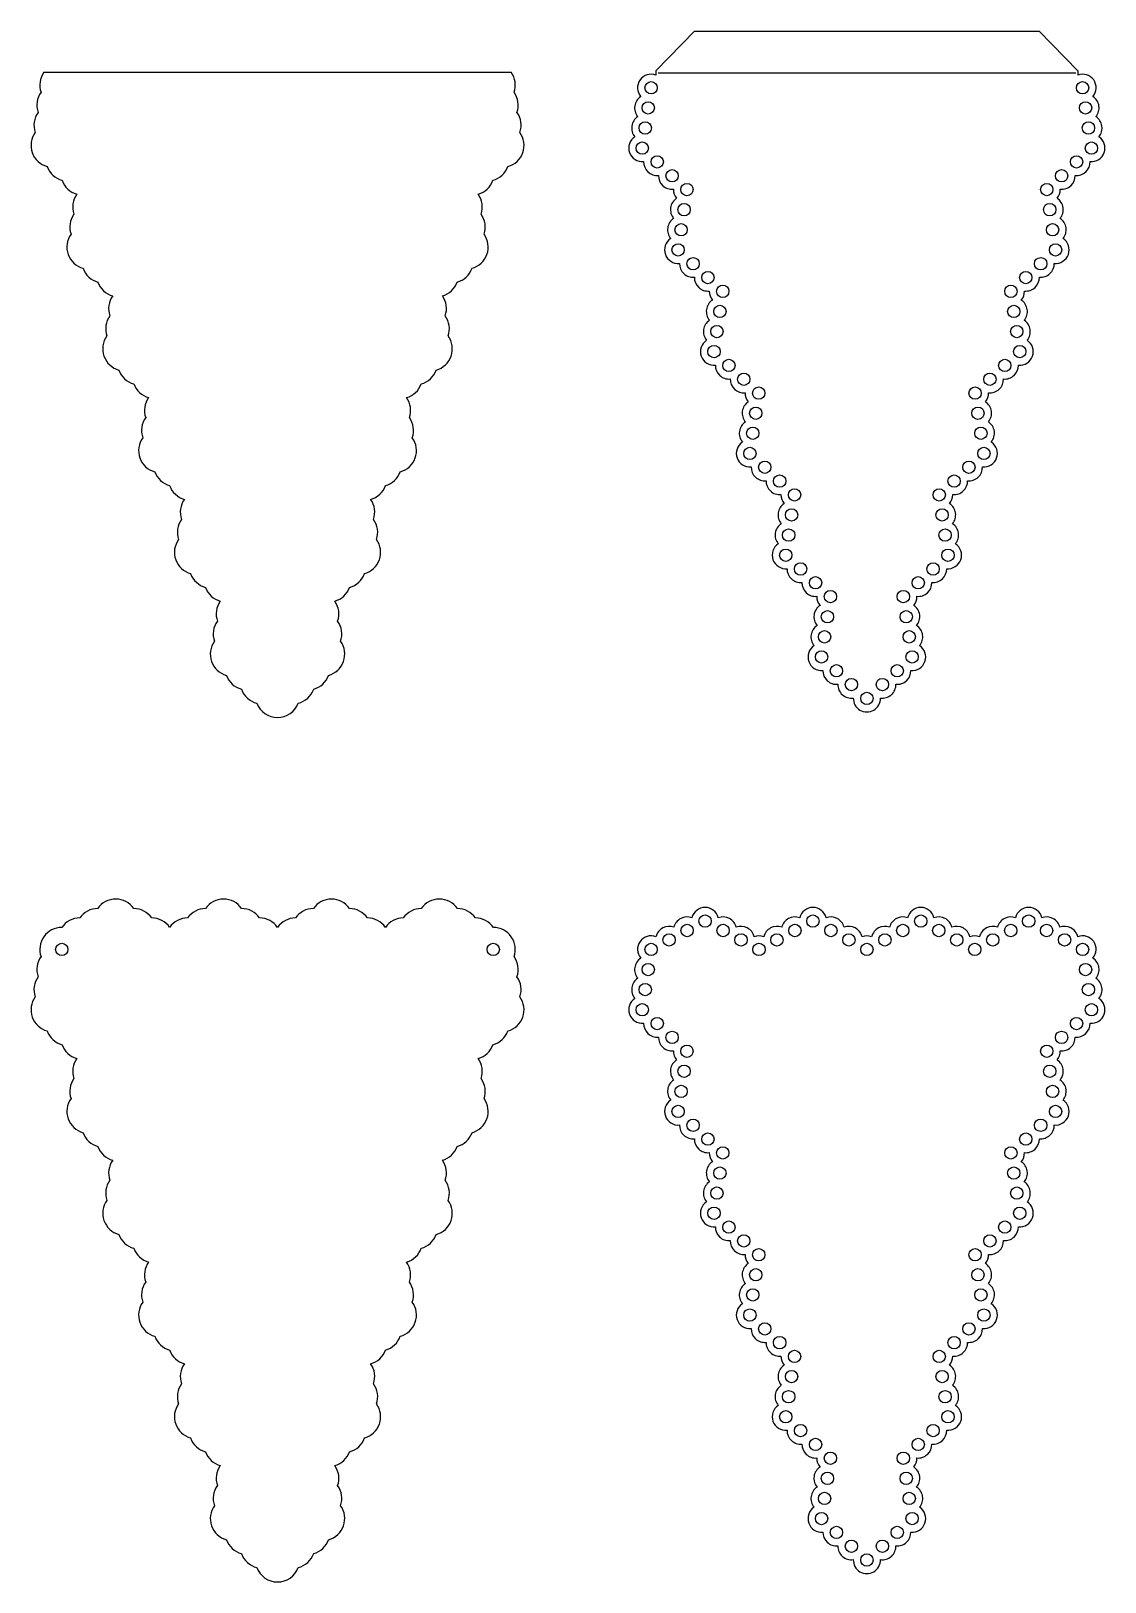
# Model space of a CAD drawing. Extents: x -206 to 50, y 133 to 503.
import ezdxf

# ---------------------------------------------------------------- set-up
doc = ezdxf.new("R2010")
doc.units = 0
doc.layers.get('0').update_dxf_attribs({"linetype": 'CONTINUOUS'})

msp = doc.modelspace()

# ---------------------------------------------------------------- linework, layer by layer
for p, q in [((-47.918244, 502.587912), (-57.097895, 493.085265)), ((-47.918244, 502.587912), (34.290954, 502.587727)), ((34.290954, 502.587727), (43.470605, 493.085081)), ((-202.996886, 492.750535), (-91.59964, 492.750535)), ((-57.097895, 493.085265), (-57.097895, 492.085265)), ((-56.600541, 492.587912), (42.973436, 492.587912)), ((43.470605, 493.085081), (43.470605, 492.085081))]:
    msp.add_line(p, q)
for centre in [(-58.242223, 489.059471), (44.614933, 489.059286), (-58.94267, 484.268588), (45.315381, 484.268588), (-59.643143, 479.477534), (46.015855, 479.477534), (-60.34359, 474.686651), (46.716302, 474.686651), (-56.794071, 471.393617), (-53.244422, 468.100461), (39.617133, 468.100461), (43.166782, 471.393617), (-49.694905, 464.807294), (36.067617, 464.807294), (-50.395354, 460.016412), (36.768065, 460.016412), (-51.095825, 455.225359), (37.468536, 455.225359), (-51.796272, 450.434476), (38.168983, 450.434476), (-48.246751, 447.141439), (34.619463, 447.141439), (-44.697106, 443.848285), (31.069817, 443.848285), (-41.147587, 440.555119), (27.520298, 440.555119), (-41.848034, 435.764236), (28.220745, 435.764236), (-42.548507, 430.973182), (28.921218, 430.973182), (-43.248955, 426.182302), (29.621666, 426.182302), (-39.699434, 422.889265), (26.072146, 422.889265), (-36.149786, 419.596112), (-32.600269, 416.302944), (18.972981, 416.302944), (22.522497, 419.596112), (-33.300716, 411.512061), (19.673427, 411.512061), (-34.001189, 406.721007), (20.373901, 406.721007), (-34.701636, 401.930124), (21.074348, 401.930124), (-31.152117, 398.63709), (17.524828, 398.63709), (-27.602468, 395.343934), (13.975179, 395.343934), (-24.052951, 392.050767), (10.425663, 392.050767), (-24.7534, 387.259885), (11.126111, 387.259885), (-25.453871, 382.468832), (11.826582, 382.468832), (-26.154318, 377.677949), (12.527029, 377.677949), (-22.604798, 374.384913), (8.977509, 374.384913), (-19.055152, 371.091758), (5.427863, 371.091758), (-15.505633, 367.798592), (1.878344, 367.798592), (-16.206081, 363.00771), (2.578793, 363.00771), (-16.906552, 358.216657), (3.279264, 358.216657), (-17.606999, 353.425774), (3.97971, 353.425774), (-14.057479, 350.132738), (0.43019, 350.132738), (-10.507833, 346.839583), (-3.119456, 346.839583), (-6.813644, 343.546417), (-49.670661, 288.234559), (-45.385018, 290.487655), (-41.099374, 288.234559), (-23.956371, 288.234513), (-19.670729, 290.487609), (-15.385085, 288.234513), (1.757918, 288.234466), (6.043562, 290.487562), (10.329203, 288.234466), (27.472205, 288.23442), (31.757849, 290.487516), (36.043493, 288.23442), (-198.726842, 283.728332), (-95.869685, 283.728147), (-58.242224, 283.728332), (-53.956459, 285.981384), (-36.813578, 285.981384), (-32.527935, 283.728286), (-28.24217, 285.981336), (-11.099289, 285.981336), (-6.813645, 283.72824), (-2.527879, 285.981289), (14.615, 285.981289), (18.900644, 283.728193), (23.186409, 285.981244), (40.32929, 285.981244), (44.614933, 283.728147), (-58.942671, 278.937449), (45.315381, 278.937449), (-59.643144, 274.146395), (46.015854, 274.146395), (-60.343591, 269.355512), (46.716301, 269.355512), (-56.794071, 266.062478), (43.166781, 266.062478), (-53.244423, 262.769322), (39.617132, 262.769322), (-49.694906, 259.476155), (36.067616, 259.476155), (-50.395354, 254.685273), (36.768064, 254.685273), (-51.095825, 249.89422), (37.468535, 249.89422), (-51.796272, 245.103337), (38.168982, 245.103337), (-48.246752, 241.8103), (34.619462, 241.8103), (-44.697106, 238.517146), (-41.147587, 235.22398), (27.520297, 235.22398), (31.069816, 238.517146), (-41.848034, 230.433097), (28.220744, 230.433097), (-42.548508, 225.642044), (28.921218, 225.642044), (-43.248955, 220.851163), (29.621665, 220.851163), (-39.699435, 217.558126), (26.072145, 217.558126), (-36.149787, 214.264973), (22.522497, 214.264973), (-32.60027, 210.971805), (18.97298, 210.971805), (-33.300717, 206.180922), (19.673427, 206.180922), (-34.00119, 201.389868), (20.3739, 201.389868), (-34.701637, 196.598985), (21.074347, 196.598985), (-31.152117, 193.305951), (17.524827, 193.305951), (-27.602469, 190.012795), (13.975179, 190.012795), (-24.052952, 186.719628), (10.425662, 186.719628), (-24.7534, 181.928746), (11.12611, 181.928746), (-25.453871, 177.137693), (11.826581, 177.137693), (-26.154318, 172.34681), (12.527028, 172.34681), (-22.604798, 169.053774), (8.977508, 169.053774), (-19.055152, 165.760619), (5.427862, 165.760619), (-15.505633, 162.467453), (1.878343, 162.467453), (-16.206082, 157.676571), (2.578792, 157.676571), (-16.906553, 152.885518), (3.279263, 152.885518), (-17.607, 148.094635), (3.97971, 148.094635), (-14.05748, 144.801599), (0.43019, 144.801599), (-10.507834, 141.508444), (-3.119456, 141.508444), (-6.813645, 138.215278)]:
    msp.add_circle(centre, 1.470433)
for centre, radius, start, end in [((-198.726842, 489.722094), 5.234953, 144.654615, 199.22742), ((-95.869684, 489.722094), 5.234953, 340.77258, 35.345385), ((-58.242223, 489.059471), 3.234953, 69.28383, 220.130539), ((44.614933, 489.059286), 3.234953, 319.87223, 110.71617), ((-199.427289, 484.931211), 5.234953, 144.136685, 199.228472), ((-95.169237, 484.931211), 5.234953, 340.771528, 35.863315), ((-58.94267, 484.268588), 3.234953, 123.233578, 220.132841), ((45.315381, 484.268588), 3.234953, 319.867159, 56.766422), ((-200.127762, 480.140158), 5.234953, 144.135602, 199.22742), ((-94.468764, 480.140158), 5.234953, 340.77258, 35.864398), ((-59.643143, 479.477534), 3.234953, 123.231256, 220.13052), ((46.015855, 479.477534), 3.234953, 319.86948, 56.768744), ((-200.828209, 475.349274), 5.234953, 144.136685, 254.692015), ((-93.768317, 475.349274), 5.234953, 285.307985, 35.863315), ((-60.34359, 474.686651), 3.234953, 123.233578, 275.595122), ((46.716302, 474.686651), 3.234953, 264.404878, 56.766422), ((-197.278689, 472.05624), 5.234953, 199.601306, 254.693097), ((-97.317837, 472.05624), 5.234953, 285.306903, 340.398694), ((-56.794071, 471.393617), 3.234953, 178.69818, 275.597444), ((43.166782, 471.393617), 3.234953, 264.402556, 1.30182), ((-193.729041, 468.763084), 5.234953, 199.600202, 254.366005), ((-100.867486, 468.763084), 5.234953, 285.633995, 340.399798), ((-53.244422, 468.100461), 3.234953, 178.695859, 275.597444), ((39.617133, 468.100461), 3.234953, 264.402556, 1.304141), ((-190.879972, 460.679036), 5.234953, 144.462054, 199.22849), ((-103.716554, 460.679036), 5.234953, 340.77151, 35.537946), ((-50.395354, 460.016412), 3.234953, 123.233578, 220.132841), ((-49.694905, 464.807294), 3.234953, 178.69818, 220.13052), ((36.067617, 464.807294), 3.234953, 319.86948, 1.30182), ((36.768065, 460.016412), 3.234953, 319.867159, 56.766422), ((-191.580443, 455.887982), 5.234953, 144.135635, 199.22742), ((-103.016083, 455.887982), 5.234953, 340.77258, 35.864365), ((-51.095825, 455.225359), 3.234953, 123.231256, 220.13052), ((37.468536, 455.225359), 3.234953, 319.86948, 56.768744), ((-192.28089, 451.097099), 5.234953, 144.136685, 254.692015), ((-102.315636, 451.097099), 5.234953, 285.307985, 35.863315), ((-51.796272, 450.434476), 3.234953, 123.233578, 275.595122), ((38.168983, 450.434476), 3.234953, 264.404878, 56.766422), ((-188.73137, 447.804063), 5.234953, 199.60128, 254.693065), ((-105.865156, 447.804063), 5.234953, 285.306935, 340.39872), ((-48.246751, 447.141439), 3.234953, 178.69818, 275.597444), ((-44.697106, 443.848285), 3.234953, 178.695859, 275.597444), ((31.069817, 443.848285), 3.234953, 264.402556, 1.304141), ((34.619463, 447.141439), 3.234953, 264.402556, 1.30182), ((-185.181724, 444.510909), 5.234953, 199.60021, 254.36604), ((-109.414802, 444.510909), 5.234953, 285.63396, 340.39979), ((-41.147587, 440.555119), 3.234953, 178.69818, 220.13052), ((27.520298, 440.555119), 3.234953, 319.86948, 1.30182), ((-182.332653, 436.426859), 5.234953, 144.462054, 199.22849), ((-112.263873, 436.426859), 5.234953, 340.77151, 35.537946), ((-41.848034, 435.764236), 3.234953, 123.233578, 220.132841), ((28.220745, 435.764236), 3.234953, 319.867159, 56.766422), ((-183.033124, 431.635806), 5.234953, 144.135635, 199.22742), ((-111.563402, 431.635806), 5.234953, 340.77258, 35.864365), ((-42.548507, 430.973182), 3.234953, 123.231256, 220.13052), ((28.921218, 430.973182), 3.234953, 319.86948, 56.768744), ((-183.733571, 426.844923), 5.234953, 144.136685, 254.692015), ((-110.862955, 426.844923), 5.234953, 285.307985, 35.863315), ((-43.248955, 426.182302), 3.234953, 123.233578, 275.595122), ((29.621666, 426.182302), 3.234953, 264.404878, 56.766422), ((-180.184051, 423.551886), 5.234953, 199.60128, 254.693065), ((-114.412476, 423.551886), 5.234953, 285.306935, 340.39872), ((-39.699434, 422.889265), 3.234953, 178.69818, 275.597444), ((26.072146, 422.889265), 3.234953, 264.402556, 1.30182), ((-176.634405, 420.258732), 5.234953, 199.60021, 254.36604), ((-117.962121, 420.258732), 5.234953, 285.63396, 340.39979), ((-36.149786, 419.596112), 3.234953, 178.695859, 275.597444), ((22.522497, 419.596112), 3.234953, 264.402556, 1.304141), ((-173.785334, 412.174682), 5.234953, 144.462054, 199.22849), ((-120.811193, 412.174682), 5.234953, 340.77151, 35.537946), ((-33.300716, 411.512061), 3.234953, 123.233578, 220.132841), ((-32.600269, 416.302944), 3.234953, 178.69818, 220.13052), ((19.673427, 411.512061), 3.234953, 319.867159, 56.766422), ((18.972981, 416.302944), 3.234953, 319.86948, 1.30182), ((-174.485805, 407.383629), 5.234953, 144.135635, 199.22742), ((-120.110722, 407.383629), 5.234953, 340.77258, 35.864365), ((-34.001189, 406.721007), 3.234953, 123.231256, 220.13052), ((20.373901, 406.721007), 3.234953, 319.86948, 56.768744), ((-175.186251, 402.592746), 5.234953, 144.136685, 254.692015), ((-119.410275, 402.592746), 5.234953, 285.307985, 35.863315), ((-34.701636, 401.930124), 3.234953, 123.233578, 275.595122), ((21.074348, 401.930124), 3.234953, 264.404878, 56.766422), ((-171.636731, 399.299709), 5.234953, 199.60128, 254.693065), ((-122.959795, 399.299709), 5.234953, 285.306935, 340.39872), ((-31.152117, 398.63709), 3.234953, 178.69818, 275.597444), ((17.524828, 398.63709), 3.234953, 264.402556, 1.30182), ((-168.087085, 396.006555), 5.234953, 199.60021, 254.36604), ((-126.509441, 396.006555), 5.234953, 285.63396, 340.39979), ((-27.602468, 395.343934), 3.234953, 178.695859, 275.597444), ((-24.052951, 392.050767), 3.234953, 178.69818, 220.13052), ((10.425663, 392.050767), 3.234953, 319.86948, 1.30182), ((13.975179, 395.343934), 3.234953, 264.402556, 1.304141), ((-165.238014, 387.922506), 5.234953, 144.462054, 199.22849), ((-129.358512, 387.922506), 5.234953, 340.77151, 35.537946), ((-24.7534, 387.259885), 3.234953, 123.233578, 220.132841), ((11.126111, 387.259885), 3.234953, 319.867159, 56.766422), ((-165.938485, 383.131452), 5.234953, 144.135635, 199.22742), ((-128.658041, 383.131452), 5.234953, 340.77258, 35.864365), ((-25.453871, 382.468832), 3.234953, 123.231256, 220.13052), ((11.826582, 382.468832), 3.234953, 319.86948, 56.768744), ((-166.638932, 378.340569), 5.234953, 144.136685, 254.692015), ((-127.957594, 378.340569), 5.234953, 285.307985, 35.863315), ((-26.154318, 377.677949), 3.234953, 123.233578, 275.595122), ((12.527029, 377.677949), 3.234953, 264.404878, 56.766422), ((-22.604798, 374.384913), 3.234953, 178.69818, 275.597444), ((8.977509, 374.384913), 3.234953, 264.402556, 1.30182), ((-163.089412, 375.047533), 5.234953, 199.60128, 254.693065), ((-159.539766, 371.754379), 5.234953, 199.60021, 254.36604), ((-135.05676, 371.754379), 5.234953, 285.63396, 340.39979), ((-131.507114, 375.047533), 5.234953, 285.306935, 340.39872), ((-19.055152, 371.091758), 3.234953, 178.695859, 275.597444), ((5.427863, 371.091758), 3.234953, 264.402556, 1.304141), ((-156.690695, 363.670329), 5.234953, 144.462054, 199.22849), ((-137.905831, 363.670329), 5.234953, 340.77151, 35.537946), ((-15.505633, 367.798592), 3.234953, 178.69818, 220.13052), ((1.878344, 367.798592), 3.234953, 319.86948, 1.30182), ((-16.206081, 363.00771), 3.234953, 123.233578, 220.132841), ((2.578793, 363.00771), 3.234953, 319.867159, 56.766422), ((-157.391166, 358.879276), 5.234953, 144.135635, 199.22742), ((-137.20536, 358.879276), 5.234953, 340.77258, 35.864365), ((-16.906552, 358.216657), 3.234953, 123.231256, 220.13052), ((3.279264, 358.216657), 3.234953, 319.86948, 56.768744), ((-158.091613, 354.088393), 5.234953, 144.136685, 254.692015), ((-136.504913, 354.088393), 5.234953, 285.307985, 35.863315), ((-17.606999, 353.425774), 3.234953, 123.233578, 275.595122), ((3.97971, 353.425774), 3.234953, 264.404878, 56.766422), ((-154.542092, 350.795356), 5.234953, 199.60128, 254.693065), ((-140.054434, 350.795356), 5.234953, 285.306935, 340.39872), ((-14.057479, 350.132738), 3.234953, 178.69818, 275.597444), ((0.43019, 350.132738), 3.234953, 264.402556, 1.30182), ((-150.992446, 347.502202), 5.234953, 199.60021, 256.493244), ((-143.60408, 347.502202), 5.234953, 283.506756, 340.39979), ((-10.507833, 346.839583), 3.234953, 178.695859, 278.1843), ((-3.119456, 346.839583), 3.234953, 261.8157, 1.304141), ((-147.298263, 344.209041), 5.234953, 200.076264, 339.923736), ((-6.813644, 343.546417), 3.234953, 178.385207, 1.614793), ((-185.869636, 290.487655), 5.234953, 34.722335, 145.277665), ((-160.155347, 290.487609), 5.234953, 34.722335, 145.277665), ((-134.441179, 290.487609), 5.234953, 34.722335, 145.277665), ((-108.72689, 290.487655), 5.234953, 34.722335, 145.277665), ((-190.155279, 288.234559), 5.234953, 90.186943, 145.278715), ((-181.583992, 288.234559), 5.234953, 34.721285, 89.81307), ((-164.440989, 288.234513), 5.234953, 90.186956, 145.278747), ((-155.869703, 288.234513), 5.234953, 34.721252, 89.81307), ((-138.726823, 288.234513), 5.234953, 90.18693, 145.278748), ((-130.155537, 288.234513), 5.234953, 34.721253, 89.813044), ((-113.012534, 288.234559), 5.234953, 90.18693, 145.278715), ((-104.441247, 288.234559), 5.234953, 34.721285, 89.813057), ((-45.385018, 290.487655), 3.234953, 13.819228, 166.180772), ((-19.670729, 290.487609), 3.234953, 13.819228, 166.180772), ((6.043562, 290.487562), 3.234953, 13.819228, 166.180772), ((31.757849, 290.487516), 3.234953, 13.819228, 166.180772), ((-198.726842, 283.728332), 5.234953, 90.185263, 199.22742), ((-194.441077, 285.981384), 5.234953, 90.185847, 145.277067), ((-177.298196, 285.981384), 5.234953, 35.047704, 89.81414), ((-168.726788, 285.981336), 5.234953, 90.185852, 144.951655), ((-151.583907, 285.981336), 5.234953, 35.047689, 89.814122), ((-143.012619, 285.981336), 5.234953, 90.185878, 144.952311), ((-125.869738, 285.981336), 5.234953, 35.048345, 89.814148), ((-117.29833, 285.981384), 5.234953, 90.18586, 144.952296), ((-100.155449, 285.981384), 5.234953, 34.722933, 89.814153), ((-95.869684, 283.728332), 5.234953, 340.77258, 89.814737), ((-53.956459, 285.981384), 3.234953, 69.281509, 166.183094), ((-49.670661, 288.234559), 3.234953, 69.28383, 166.183094), ((-41.099374, 288.234559), 3.234953, 13.816906, 110.71617), ((-36.813578, 285.981384), 3.234953, 13.819228, 110.718491), ((-28.24217, 285.981336), 3.234953, 69.281509, 166.183094), ((-23.956371, 288.234513), 3.234953, 69.28383, 166.183094), ((-15.385085, 288.234513), 3.234953, 13.816906, 110.71617), ((-11.099289, 285.981336), 3.234953, 13.819228, 110.718491), ((-2.527879, 285.981289), 3.234953, 69.281509, 166.183094), ((1.757918, 288.234466), 3.234953, 69.28383, 166.183094), ((10.329203, 288.234466), 3.234953, 13.816906, 110.71617), ((14.615, 285.981289), 3.234953, 13.819228, 110.718491), ((23.186409, 285.981244), 3.234953, 69.281509, 166.183094), ((27.472205, 288.23442), 3.234953, 69.28383, 166.183094), ((36.043493, 288.23442), 3.234953, 13.816906, 110.71617), ((40.32929, 285.981244), 3.234953, 13.819228, 110.718491), ((-58.242224, 283.728332), 3.234953, 69.28383, 220.130539), ((-32.527935, 283.728286), 3.234953, 69.28383, 110.71617), ((-6.813645, 283.72824), 3.234953, 69.28383, 110.71617), ((18.900644, 283.728193), 3.234953, 69.28383, 110.71617), ((44.614933, 283.728147), 3.234953, 319.87223, 110.71617), ((-199.427289, 278.937449), 5.234953, 144.136685, 199.228472), ((-95.169237, 278.937449), 5.234953, 340.771528, 35.863315), ((-58.942671, 278.937449), 3.234953, 123.233578, 220.132841), ((45.315381, 278.937449), 3.234953, 319.867159, 56.766422), ((-200.127762, 274.146395), 5.234953, 144.135602, 199.22742), ((-94.468764, 274.146395), 5.234953, 340.77258, 35.864398), ((-59.643144, 274.146395), 3.234953, 123.231256, 220.13052), ((46.015854, 274.146395), 3.234953, 319.86948, 56.768744), ((-200.828209, 269.355512), 5.234953, 144.136685, 254.692015), ((-93.768317, 269.355512), 5.234953, 285.307985, 35.863315), ((-60.343591, 269.355512), 3.234953, 123.233578, 275.595122), ((46.716301, 269.355512), 3.234953, 264.404878, 56.766422), ((-56.794071, 266.062478), 3.234953, 178.69818, 275.597444), ((43.166781, 266.062478), 3.234953, 264.402556, 1.30182), ((-197.278689, 266.062478), 5.234953, 199.601306, 254.693097), ((-97.317837, 266.062478), 5.234953, 285.306903, 340.398694), ((-53.244423, 262.769322), 3.234953, 178.695859, 275.597444), ((39.617132, 262.769322), 3.234953, 264.402556, 1.304141), ((-193.729041, 262.769322), 5.234953, 199.600202, 254.366005), ((-100.867486, 262.769322), 5.234953, 285.633995, 340.399798), ((-49.694906, 259.476155), 3.234953, 178.69818, 220.13052), ((36.067616, 259.476155), 3.234953, 319.86948, 1.30182), ((-190.879972, 254.685273), 5.234953, 144.462054, 199.22849), ((-103.716554, 254.685273), 5.234953, 340.77151, 35.537946), ((-50.395354, 254.685273), 3.234953, 123.233578, 220.132841), ((36.768064, 254.685273), 3.234953, 319.867159, 56.766422), ((-191.580443, 249.89422), 5.234953, 144.135635, 199.22742), ((-103.016083, 249.89422), 5.234953, 340.77258, 35.864365), ((-51.095825, 249.89422), 3.234953, 123.231256, 220.13052), ((37.468535, 249.89422), 3.234953, 319.86948, 56.768744), ((-192.28089, 245.103337), 5.234953, 144.136685, 254.692015), ((-102.315636, 245.103337), 5.234953, 285.307985, 35.863315), ((-51.796272, 245.103337), 3.234953, 123.233578, 275.595122), ((38.168982, 245.103337), 3.234953, 264.404878, 56.766422), ((-48.246752, 241.8103), 3.234953, 178.69818, 275.597444), ((34.619462, 241.8103), 3.234953, 264.402556, 1.30182), ((-188.73137, 241.8103), 5.234953, 199.60128, 254.693065), ((-185.181724, 238.517146), 5.234953, 199.60021, 254.36604), ((-109.414802, 238.517146), 5.234953, 285.63396, 340.39979), ((-105.865156, 241.8103), 5.234953, 285.306935, 340.39872), ((-44.697106, 238.517146), 3.234953, 178.695859, 275.597444), ((31.069816, 238.517146), 3.234953, 264.402556, 1.304141), ((-182.332653, 230.433096), 5.234953, 144.462054, 199.22849), ((-112.263873, 230.433096), 5.234953, 340.77151, 35.537946), ((-41.848034, 230.433097), 3.234953, 123.233578, 220.132841), ((-41.147587, 235.22398), 3.234953, 178.69818, 220.13052), ((27.520297, 235.22398), 3.234953, 319.86948, 1.30182), ((28.220744, 230.433097), 3.234953, 319.867159, 56.766422), ((-183.033124, 225.642043), 5.234953, 144.135635, 199.22742), ((-111.563402, 225.642043), 5.234953, 340.77258, 35.864365), ((-42.548508, 225.642044), 3.234953, 123.231256, 220.13052), ((28.921218, 225.642044), 3.234953, 319.86948, 56.768744), ((-183.733571, 220.85116), 5.234953, 144.136685, 254.692015), ((-110.862955, 220.85116), 5.234953, 285.307985, 35.863315), ((-43.248955, 220.851163), 3.234953, 123.233578, 275.595122), ((29.621665, 220.851163), 3.234953, 264.404878, 56.766422), ((-180.184051, 217.558124), 5.234953, 199.60128, 254.693065), ((-114.412476, 217.558124), 5.234953, 285.306935, 340.39872), ((-39.699435, 217.558126), 3.234953, 178.69818, 275.597444), ((26.072145, 217.558126), 3.234953, 264.402556, 1.30182), ((-176.634405, 214.26497), 5.234953, 199.60021, 254.36604), ((-117.962121, 214.26497), 5.234953, 285.63396, 340.39979), ((-36.149787, 214.264973), 3.234953, 178.695859, 275.597444), ((-32.60027, 210.971805), 3.234953, 178.69818, 220.13052), ((18.97298, 210.971805), 3.234953, 319.86948, 1.30182), ((22.522497, 214.264973), 3.234953, 264.402556, 1.304141), ((-173.785334, 206.18092), 5.234953, 144.462054, 199.22849), ((-120.811193, 206.18092), 5.234953, 340.77151, 35.537946), ((-33.300717, 206.180922), 3.234953, 123.233578, 220.132841), ((19.673427, 206.180922), 3.234953, 319.867159, 56.766422), ((-174.485805, 201.389867), 5.234953, 144.135635, 199.22742), ((-120.110722, 201.389867), 5.234953, 340.77258, 35.864365), ((-34.00119, 201.389868), 3.234953, 123.231256, 220.13052), ((20.3739, 201.389868), 3.234953, 319.86948, 56.768744), ((-175.186251, 196.598984), 5.234953, 144.136685, 254.692015), ((-119.410275, 196.598984), 5.234953, 285.307985, 35.863315), ((-34.701637, 196.598985), 3.234953, 123.233578, 275.595122), ((21.074347, 196.598985), 3.234953, 264.404878, 56.766422), ((-31.152117, 193.305951), 3.234953, 178.69818, 275.597444), ((17.524827, 193.305951), 3.234953, 264.402556, 1.30182), ((-171.636731, 193.305947), 5.234953, 199.60128, 254.693065), ((-122.959795, 193.305947), 5.234953, 285.306935, 340.39872), ((-27.602469, 190.012795), 3.234953, 178.695859, 275.597444), ((13.975179, 190.012795), 3.234953, 264.402556, 1.304141), ((-168.087085, 190.012793), 5.234953, 199.60021, 254.36604), ((-165.238014, 181.928743), 5.234953, 144.462054, 199.22849), ((-126.509441, 190.012793), 5.234953, 285.63396, 340.39979), ((-129.358512, 181.928743), 5.234953, 340.77151, 35.537946), ((-24.052952, 186.719628), 3.234953, 178.69818, 220.13052), ((10.425662, 186.719628), 3.234953, 319.86948, 1.30182), ((-24.7534, 181.928746), 3.234953, 123.233578, 220.132841), ((11.12611, 181.928746), 3.234953, 319.867159, 56.766422), ((-165.938485, 177.13769), 5.234953, 144.135635, 199.22742), ((-128.658041, 177.13769), 5.234953, 340.77258, 35.864365), ((-25.453871, 177.137693), 3.234953, 123.231256, 220.13052), ((11.826581, 177.137693), 3.234953, 319.86948, 56.768744), ((-166.638932, 172.346807), 5.234953, 144.136685, 254.692015), ((-127.957594, 172.346807), 5.234953, 285.307985, 35.863315), ((-26.154318, 172.34681), 3.234953, 123.233578, 275.595122), ((12.527028, 172.34681), 3.234953, 264.404878, 56.766422), ((-163.089412, 169.05377), 5.234953, 199.60128, 254.693065), ((-131.507114, 169.05377), 5.234953, 285.306935, 340.39872), ((-22.604798, 169.053774), 3.234953, 178.69818, 275.597444), ((8.977508, 169.053774), 3.234953, 264.402556, 1.30182), ((-159.539766, 165.760616), 5.234953, 199.60021, 254.36604), ((-135.05676, 165.760616), 5.234953, 285.63396, 340.39979), ((-19.055152, 165.760619), 3.234953, 178.695859, 275.597444), ((5.427862, 165.760619), 3.234953, 264.402556, 1.304141), ((-156.690695, 157.676566), 5.234953, 144.462054, 199.22849), ((-137.905831, 157.676566), 5.234953, 340.77151, 35.537946), ((-16.206082, 157.676571), 3.234953, 123.233578, 220.132841), ((-15.505633, 162.467453), 3.234953, 178.69818, 220.13052), ((1.878343, 162.467453), 3.234953, 319.86948, 1.30182), ((2.578792, 157.676571), 3.234953, 319.867159, 56.766422), ((-157.391166, 152.885513), 5.234953, 144.135635, 199.22742), ((-137.20536, 152.885513), 5.234953, 340.77258, 35.864365), ((-16.906553, 152.885518), 3.234953, 123.231256, 220.13052), ((3.279263, 152.885518), 3.234953, 319.86948, 56.768744), ((-158.091613, 148.09463), 5.234953, 144.136685, 254.692015), ((-136.504913, 148.09463), 5.234953, 285.307985, 35.863315), ((-17.607, 148.094635), 3.234953, 123.233578, 275.595122), ((3.97971, 148.094635), 3.234953, 264.404878, 56.766422), ((-14.05748, 144.801599), 3.234953, 178.69818, 275.597444), ((0.43019, 144.801599), 3.234953, 264.402556, 1.30182), ((-154.542092, 144.801594), 5.234953, 199.60128, 254.693065), ((-140.054434, 144.801594), 5.234953, 285.306935, 340.39872), ((-10.507834, 141.508444), 3.234953, 178.695859, 278.1843), ((-3.119456, 141.508444), 3.234953, 261.8157, 1.304141), ((-150.992446, 141.508439), 5.234953, 199.60021, 256.493244), ((-143.60408, 141.508439), 5.234953, 283.506756, 340.39979), ((-6.813645, 138.215278), 3.234953, 178.385207, 1.614793), ((-147.298263, 138.215278), 5.234953, 200.076264, 339.923736)]:
    msp.add_arc(centre, radius, start, end)

doc.saveas('drawing.dxf')
